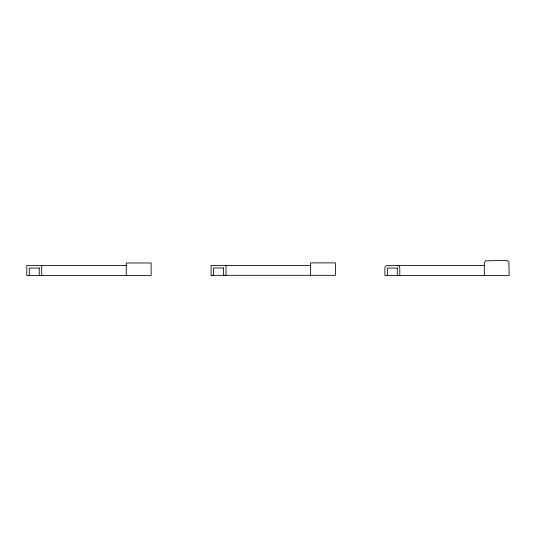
<?xml version="1.0" encoding="UTF-8"?>
<svg xmlns="http://www.w3.org/2000/svg" width="536" height="536" viewBox="0 0 536 536"><rect width="100%" height="100%" fill="white"/><g stroke="black" fill="none" stroke-linecap="round" stroke-linejoin="round"><path stroke-width="0.8" d="M310.565 265.467L211.104 265.467L211.104 275.323L335.429 275.323L335.429 262.888L310.565 262.888L310.565 275.323M126.261 265.561L26.8 265.561L26.8 275.504L151.125 275.417L151.125 262.982L126.261 262.982L126.261 275.504M484.336 265.561L387.361 265.561A2.486 2.486 0 0 0 384.875 268.047L384.875 275.417L509.2 275.417L508.865 261.736L506.714 260.496L485.576 260.824L484.336 262.982L484.336 275.417M223.619 267.953L213.589 267.953L213.589 275.417L211.104 275.417M39.316 268.047L29.286 268.047L29.286 275.504M397.39 268.047L387.361 268.047L387.361 275.417M399.789 275.417L399.789 268.047A2.486 2.486 0 0 0 397.303 265.561M397.303 268.047L397.303 275.417M226.025 265.467L226.025 275.417L223.539 275.417L223.539 267.953M41.721 265.561L41.721 275.504M39.235 268.047L39.235 275.504"/></g></svg>
